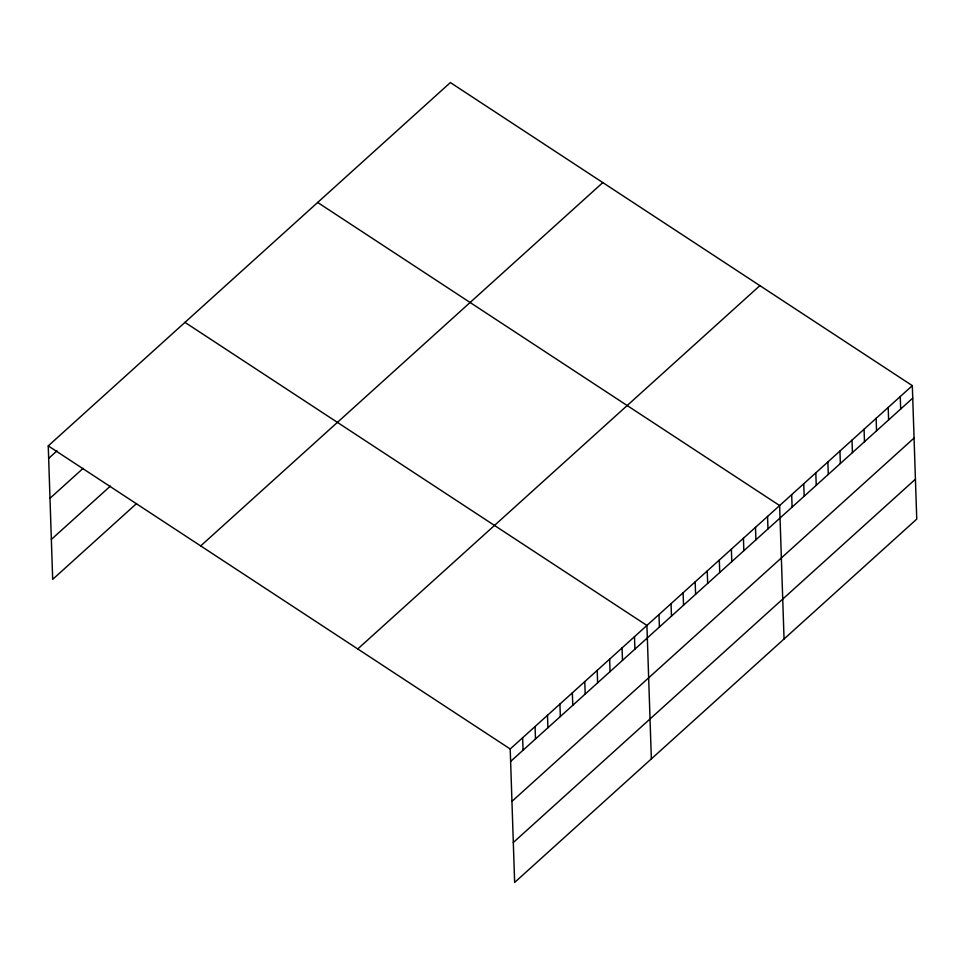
<?xml version="1.0" encoding="UTF-8"?>
<svg xmlns="http://www.w3.org/2000/svg" width="965" height="965" viewBox="0 0 965 965"><rect width="100%" height="100%" fill="white"/><g stroke="black" fill="none" stroke-linecap="round" stroke-linejoin="round"><path stroke-width="1.45" d="M136.572 503.537L52.677 579.35L48.25 445.902L450.366 82.568L912.323 385.65L916.75 519.098L514.635 882.432L510.208 748.985L912.323 385.65M48.66 458.363L56.947 450.884M49.987 498.29L83.135 468.339M51.35 539.423L110.396 486.083M200.696 545.913L602.811 182.59M357.762 648.962L759.877 285.64M510.618 761.445L912.733 398.123M511.945 801.372L914.06 438.05M513.308 842.505L915.423 479.183M317.666 202.469L779.624 505.551L784.05 638.999M184.966 322.37L646.924 625.453L651.351 758.9M48.25 445.902L510.208 748.985M900.261 396.555L900.671 409.027M888.198 407.459L888.608 419.92M876.136 418.352L876.546 430.824M864.073 429.256L864.483 441.717M852.011 440.149L852.421 452.621M839.948 451.053L840.358 463.526M827.874 461.958L828.296 474.418M815.811 472.85L816.233 485.323M803.749 483.755L804.171 496.215M791.686 494.647L792.096 507.12M767.561 516.456L767.971 528.917M755.499 527.348L755.909 539.821M743.436 538.253L743.846 550.713M731.374 549.157L731.784 561.618M719.311 560.05L719.721 572.522M707.249 570.954L707.659 583.415M695.186 581.847L695.596 594.319M683.111 592.751L683.534 605.224M671.049 603.656L671.471 616.116M658.986 614.548L659.409 627.021M634.5 636.683L634.91 649.143M622.063 647.913L622.485 660.374M609.639 659.143L610.049 671.604M597.214 670.373L597.625 682.834M584.778 681.604L585.2 694.064M572.354 692.834L572.764 705.294M559.929 704.064L560.339 716.525M547.493 715.294L547.903 727.755M535.068 726.524L535.479 738.985M522.632 737.755L523.054 750.215"/></g></svg>
